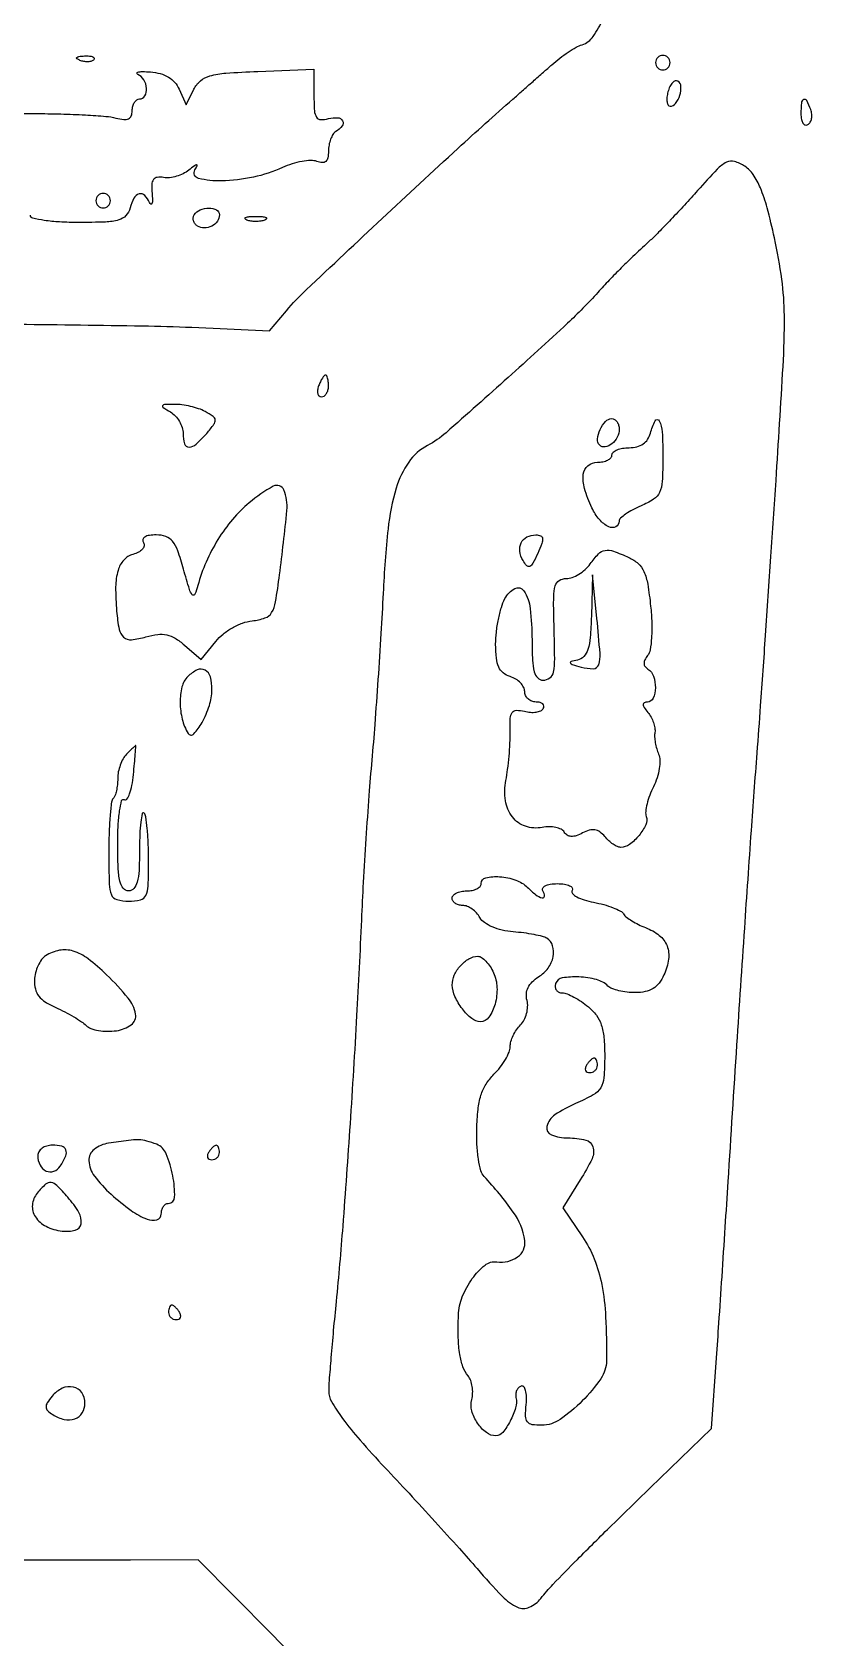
# Model space of a CAD drawing. Extents: x 0 to 5034, y 0 to 2560.
# Drawn here: x 2808.2 to 2915.5, y 747.2 to 968.2 of the extents above; entities that cross this region are included whole.
import ezdxf

# ---------------------------------------------------------------- set-up
doc = ezdxf.new("R2010")
doc.units = 0

msp = doc.modelspace()

# ---------------------------------------------------------------- linework, layer by layer
for points in [[(2810, 979.433397, -0.000078), (2786.22375, 979.683837, -0.000063), (2760.66875, 979.96021, -0.000063), (2737.067284, 980.221418, -0.000163)], [(2806.370519, 928.001939, -0.00071), (2823.364667, 927.778353, -0.007755), (2830.196737, 927.572747), (2840.893474, 927.084689), (2843.225386, 929.856009, -0.028704), (2845.951614, 932.742232, -0.001172), (2856.381753, 942.540298, -0.00228), (2866.801453, 952.194026, -0.006014), (2874.377499, 958.983132, 0.000723), (2875.659968, 960.108148, 0.000469), (2877.139406, 961.412207, 0.000472), (2878.581394, 962.688086, 0.000897), (2879.738992, 963.717999, -0.018895), (2880.812441, 964.605947, -0.017196), (2881.983384, 965.440003, -0.017503), (2883.081863, 966.112792, -0.051848), (2883.891314, 966.465504, 0.164983), (2885.420005, 967.590317, 0.057044), (2886.740763, 970.034259, 0.064707)], [(2803.504999, 957.035616, 0.00404), (2808.627555, 956.986345, -0.006166), (2812.189485, 956.936932, -0.007295), (2815.554657, 956.799577, -0.006455), (2818.386704, 956.605867, -0.045189), (2819.75, 956.369714, 0.035681), (2820.826446, 956.162127, 0.136451), (2821.4953, 956.26462, 0.199763), (2821.869475, 956.663717, 0.089952), (2822, 957.383369, -0.059962), (2822.074408, 958.001601, -0.078763), (2822.29375, 958.525115, -0.096976), (2822.618586, 958.875687, -0.158851), (2823, 959, 0.26654), (2823.733142, 959.420712, 0.151797), (2823.970737, 960.446691, 0.116607), (2823.594553, 961.637889, 0.155553), (2822.75, 962.384781, -0.288506), (2822.630114, 962.562461, -0.369108), (2822.748437, 962.710169, -0.051701), (2823.419565, 962.767294, -0.013546), (2824.5, 962.718114, -0.04771), (2825.865179, 962.486688, -0.069982), (2826.983796, 962.009774, -0.077524), (2827.844756, 961.288295, -0.076365), (2828.45036, 960.335394), (2829.40072, 958.170788), (2830.476455, 960.335394, -0.10396), (2831.39288, 961.495954, -0.106141), (2832.6926, 962.178789, -0.050766), (2834.881964, 962.556417, -0.007891), (2839.276095, 962.792064), (2847, 963.084129), (2847, 959.425433, 0.01558), (2847.063694, 957.381826, 0.127039), (2847.350923, 956.500466, 0.248184), (2847.934669, 956.168948, 0.071555), (2849, 956.289749, -0.075354), (2850.261446, 956.423143, -0.259661), (2850.936678, 956.006205, -0.303245), (2850.879247, 955.283828, -0.087478), (2850, 954.5, 0.115839), (2849.616256, 954.117156, 0.049308), (2849.29375, 953.461922, 0.045225), (2849.07403, 952.663246, 0.044548), (2849, 951.833994, -0.046001), (2848.915069, 950.912806, -0.164533), (2848.630294, 950.403717, -0.203829), (2848.140369, 950.234544, -0.074322), (2847.408767, 950.396636, 0.101594), (2846.581624, 950.533444, 0.034007), (2845.357071, 950.402452, 0.032208), (2843.984933, 950.068197, 0.031648), (2842.658767, 949.55898, -0.05492), (2838.68087, 948.240024, -0.04622), (2834.270468, 947.716895, -0.067999), (2831.122808, 948.064866, -0.503539), (2830.632941, 949.25, 0.023341), (2830.934646, 949.809803, 0.575405), (2830.854563, 949.92771, 0.146473), (2830.567446, 949.819314, 0.00728), (2829.766147, 949.189127, -0.057474), (2829.012708, 948.710262, -0.042174), (2828.087742, 948.354641, -0.042892), (2827.140856, 948.165637, -0.070135), (2826.324189, 948.189127, 0.07281), (2825.447524, 948.209672, 0.207348), (2824.932124, 947.907113, 0.148093), (2824.695783, 947.232579, 0.033143), (2824.724508, 946, -0.015037), (2824.777761, 945.105923, -0.072633), (2824.719201, 944.601562, -0.497985), (2824.575075, 944.54297, -0.154488), (2824.391174, 944.75, 0.092175), (2823.719597, 945.724138, 0.270354), (2822.960617, 945.92223, 0.203632), (2822.24037, 945.346257, 0.059745), (2821.710251, 944, -0.124785), (2821.130512, 942.948973, -0.136967), (2820.138053, 942.345661, -0.059914), (2818.331129, 942.064656, -0.008649), (2814.59362, 942, -0.013609), (2812.015787, 942.070177, -0.024025), (2809.898405, 942.287915, -0.021656), (2808.316018, 942.598512, -0.346348), (2808, 943, 0.331309)], [(2844.973579, 743.827195, 0.003905), (2841.067807, 747.833485), (2831.059995, 757.939749), (2821.779997, 757.895782, -0.001872), (2803.66588, 757.877792, -0.000389), (2771.848122, 757.990098, -0.000407), (2739.868733, 758.153879, -0.001576), (2720.042856, 758.334051), (2699.585712, 758.584457), (2694.926028, 754.021815, -0.005453), (2692.823216, 752.007243, -0.003526), (2690.34757, 749.719314, -0.003544), (2687.896345, 747.517399, -0.006691), (2685.883172, 745.782116, 0.0036)]]:
    msp.add_lwpolyline(points, format="xyb")
for points in [[(2816.729167, 964.395833, -0.126455), (2816.402231, 964.202593, -0.060344), (2815.916927, 964.123424, -0.05415), (2815.359369, 964.160852, -0.051402), (2814.8125, 964.316886, -0.054073), (2814.395823, 964.538436, -0.470617), (2814.37858, 964.720685, -0.168741), (2814.670344, 964.862007, -0.018894), (2815.416667, 964.921053, -0.028489), (2816.112848, 964.910055, -0.077125), (2816.592839, 964.799335, -0.208169), (2816.77538, 964.614691, -0.296942)], [(2894, 964, 0.099038), (2894.076342, 963.618362, 0.097945), (2894.29375, 963.29375, 0.097945), (2894.618362, 963.076342, 0.099038), (2895, 963, 0.099038), (2895.381638, 963.076342, 0.097945), (2895.70625, 963.29375, 0.097945), (2895.923658, 963.618362, 0.099038), (2896, 964, 0.099038), (2895.923658, 964.381638, 0.097945), (2895.70625, 964.70625, 0.097945), (2895.381638, 964.923658, 0.099038), (2895, 965, 0.099038), (2894.618362, 964.923658, 0.097945), (2894.29375, 964.70625, 0.097945), (2894.076342, 964.381638, 0.099038)], [(2895.70731, 959.988753, 0.036115), (2895.565788, 959.226527, 0.062812), (2895.574831, 958.584196, 0.095176), (2895.722, 958.15358, 0.269156), (2895.986631, 958, 0.234528), (2896.762346, 958.385032, 0.086621), (2897.338024, 959.500246, 0.087903), (2897.496954, 960.731569, 0.247429), (2897.070016, 961.456728, 0.228144), (2896.708014, 961.494865, 0.120306), (2896.322134, 961.240331, 0.078506), (2895.967788, 960.712859, 0.044796)], [(2914, 956.940983, 0.045552), (2914.068264, 956.193244, 0.099152), (2914.280921, 955.660421, 0.177225), (2914.594852, 955.42542, 0.214542), (2914.956326, 955.473008, 0.126981), (2915.279146, 955.809536, 0.081026), (2915.466258, 956.321649, 0.072258), (2915.493102, 956.926665, 0.066719), (2915.349337, 957.532025, 0.027681), (2914.794126, 958.769457, 0.395517), (2914.377209, 958.917133, 0.275668), (2914.063011, 958.476999, 0.020503)], [(2899.782769, 946.394957, -0.004133), (2897.979717, 944.405204, -0.003866), (2896.103802, 942.400449, -0.003851), (2894.41106, 940.646505, -0.013189), (2893.272727, 939.544743, 0.00405), (2891.125977, 937.541638, 0.005922), (2889.271446, 935.740686, 0.006533), (2887.613256, 934.048135, 0.00732), (2886.062554, 932.375, -0.022402), (2881.87426, 928.120835, -0.004094), (2873.716758, 920.669069, -0.002361), (2865.179471, 913.070216, -0.060061), (2862.616944, 911.307281, 0.121521), (2860.043559, 909.029762, 0.078371), (2858.310264, 905.423501, 0.0472), (2857.193067, 899.834277, 0.013415), (2856.51856, 890.990926, -0.002765), (2856.214114, 885.443663, -0.001837), (2855.806383, 879.084834, -0.001849), (2855.365052, 872.91481, -0.003611), (2854.959512, 868, 0.003965), (2854.562913, 863.151654, 0.002173), (2854.149979, 857.20625, 0.002166), (2853.783078, 851.16572, 0.003456), (2853.527571, 846, -0.003493), (2852.875366, 832.83388, -0.00242), (2851.961792, 817.95482, -0.002422), (2850.960209, 803.872956, -0.005889), (2850.048928, 793.5, 0.001867), (2849.665153, 789.50085, 0.002276), (2849.336986, 785.755044, 0.001908), (2849.087372, 782.602679, 0.016026), (2849.0258, 781.176746, 0.13615), (2849.414515, 779.712765, 0.025775), (2850.947102, 777.382214, 0.021573), (2853.338834, 774.402588, 0.009436), (2856.75, 770.654656, -0.002548), (2860.079307, 767.096392, -0.001963), (2863.676472, 763.181654, -0.001984), (2867.00935, 759.496564, -0.00474), (2869.446501, 756.72791, 0.013542), (2872.935998, 752.901723, 0.092036), (2875.008051, 751.420118, 0.216861), (2876.626694, 751.403793, 0.121871), (2878.210573, 752.631956, -0.0241), (2879.882659, 754.550477, -0.004171), (2883.247197, 757.996707, -0.003572), (2887.976596, 762.693206, -0.001379), (2894.599676, 769.141226), (2901.699352, 776.015198), (2902.385611, 785.757599, 0.000754), (2902.712838, 790.505122, 0.000316), (2903.139704, 796.897545, 0.000313), (2903.587679, 803.735389, 0.000406), (2903.989053, 810, -0.000412), (2905.195405, 828.825171, -0.000663), (2906.258222, 844.869691, -0.000777), (2907.186948, 858.303104, -0.001521), (2907.975907, 869, 0.001435), (2908.454047, 875.467526, 0.000448), (2909.134749, 885.171875, 0.000448), (2909.875596, 896.011863, 0.000494), (2910.572542, 906.5, 0.001853), (2911.541241, 922.190878, 0.016122), (2911.72089, 929.176796, 0.03193), (2911.368005, 934.183253, 0.020874), (2910.354491, 939.883968, 0.010796), (2909.346955, 944.013971, 0.032787), (2908.420447, 946.750801, 0.049555), (2907.441056, 948.582544, 0.099448), (2906.282769, 949.734183, 0.074487), (2904.866917, 950.3931, 0.192694), (2903.765509, 950.289432, 0.084397), (2902.477847, 949.324765, 0.007872)], [(2817, 945, 0.099038), (2817.076342, 944.618362, 0.097945), (2817.29375, 944.29375, 0.097945), (2817.618362, 944.076342, 0.099038), (2818, 944, 0.099038), (2818.381638, 944.076342, 0.097945), (2818.70625, 944.29375, 0.097945), (2818.923658, 944.618362, 0.099038), (2819, 945, 0.099038), (2818.923658, 945.381638, 0.097945), (2818.70625, 945.70625, 0.097945), (2818.381638, 945.923658, 0.099038), (2818, 946, 0.099038), (2817.618362, 945.923658, 0.097945), (2817.29375, 945.70625, 0.097945), (2817.076342, 945.381638, 0.099038)], [(2834, 943.059017, -0.156409), (2833.715504, 942.171804, -0.11951), (2832.93936, 941.501581, -0.116119), (2831.922836, 941.249368, -0.142343), (2830.983688, 941.510081, -0.090427), (2830.639411, 941.820631, -0.095498), (2830.434921, 942.22714, -0.099685), (2830.401101, 942.665803, -0.108373), (2830.542705, 943.069098, -0.159216), (2831.337303, 943.740337, -0.09745), (2832.552855, 943.975841, -0.119333), (2833.598328, 943.719488, -0.280205)], [(2840.25, 942.337719, -0.057986), (2839.679992, 942.181385, -0.037979), (2839, 942.12966, -0.037979), (2838.320008, 942.181385, -0.057986), (2837.75, 942.337719, -0.174857), (2837.540618, 942.525001, -0.447206), (2837.601562, 942.693942, -0.078554), (2838.10856, 942.810911, -0.017491), (2839, 942.842105, -0.017491), (2839.89144, 942.810911, -0.078554), (2840.398438, 942.693942, -0.447206), (2840.459382, 942.525001, -0.174857)], [(2847.638374, 919.5, 0.055937), (2847.488865, 918.925634, 0.100118), (2847.516384, 918.440625, 0.147206), (2847.710807, 918.122486, 0.184534), (2848.031385, 918, 0.152681), (2848.400789, 918.115494, 0.098158), (2848.715469, 918.440625, 0.08088), (2848.92777, 918.926468, 0.062722), (2849, 919.5, 0.024748), (2848.971531, 920.074824, 0.039339), (2848.884553, 920.559375, 0.046727), (2848.758929, 920.903916, 0.289661), (2848.606989, 921, 0.222225), (2848.420671, 920.912889, 0.030693), (2848.160341, 920.559375, 0.030395), (2847.887494, 920.074558, 0.02136)], [(2827.25, 915.919901, -0.0733), (2827.919441, 915.385436, -0.054601), (2828.485938, 914.62713, -0.055025), (2828.870513, 913.771895, -0.07832), (2829, 912.95031, 0.072065), (2829.203124, 911.548307, 0.334724), (2829.820177, 911.091723, 0.185501), (2830.800332, 911.478446, 0.030025), (2832.250389, 912.979464, 0.01635), (2833.243288, 914.218912, 0.180229), (2833.419809, 914.819034, 0.228651), (2833.138115, 915.310875, 0.027431), (2832.038371, 915.979464, 0.041254), (2831.140559, 916.368545, 0.024043), (2830.011382, 916.691285, 0.02392), (2828.841423, 916.907191, 0.036964), (2827.815741, 916.969591, 0.006935), (2826.43395, 916.932274, 0.264844), (2826.180302, 916.773719, 0.392408), (2826.241989, 916.535672, 0.010484)], [(2889, 913.559017, -0.119467), (2888.733481, 912.459491, -0.102648), (2887.983357, 911.532249, -0.130219), (2887.067091, 911.115307, -0.242984), (2886.30993, 911.356736, -0.230479), (2886.019605, 912.197884, -0.076784), (2886.381846, 913.486858, -0.075769), (2887.122972, 914.621817, -0.213422), (2887.968615, 915, -0.138501), (2888.361922, 914.888923, -0.100101), (2888.697031, 914.576711, -0.085761), (2888.922668, 914.109745, -0.069866)], [(2895, 909.62132, -0.012675), (2894.917349, 906.361493, -0.093954), (2894.552803, 904.859182, -0.144969), (2893.721686, 903.898756, -0.044234), (2892, 903, 0.023358), (2890.851056, 902.459931, 0.032352), (2889.88125, 901.864273, 0.033695), (2889.180943, 901.29466, 0.208074), (2889, 900.87868, -0.284263), (2888.531819, 900.121724, -0.233258), (2887.56379, 900.117228, -0.102953), (2886.269393, 901.119449, -0.0681), (2885.25, 902.707167, -0.035309), (2884.227243, 905.390224, -0.103422), (2884.055222, 907.351446, -0.192017), (2884.695359, 908.528687, -0.175092), (2886, 909, 0.048028), (2886.765418, 909.073693, 0.068025), (2887.4125, 909.29375, 0.088204), (2887.848523, 909.618118, 0.191087), (2888, 910, -0.218879), (2888.17594, 910.382658, -0.07806), (2888.700115, 910.70625, -0.059352), (2889.470781, 910.926775, -0.040055), (2890.383369, 911, 0.061532), (2891.436755, 911.130127, 0.089464), (2892.288023, 911.514648, 0.096222), (2892.908647, 912.14677, 0.082332), (2893.289749, 913, -0.053667), (2893.942455, 914.718361, -0.614057), (2894.498927, 914.7179, -0.104876), (2894.910195, 913.169401, -0.012653)], [(2838.089973, 903.422254, 0.042975), (2835.802725, 901.13498, 0.036143), (2833.790721, 898.359407, 0.035545), (2832.166915, 895.270048, 0.037904), (2831.037142, 892.046486, -0.034226), (2830.620378, 890.828753, -0.553056), (2830.268121, 890.771093, -0.108294), (2829.871775, 891.484811, -0.004546), (2829.058793, 894.290012, 0.016688), (2828.255997, 896.827905, 0.083287), (2827.53487, 898.129522, 0.141161), (2826.626214, 898.775767, 0.084637), (2825.311022, 899, 0.035571), (2824.354648, 898.931875, 0.100471), (2823.726865, 898.708042, 0.201302), (2823.472629, 898.359888, 0.199333), (2823.541599, 897.932692, -0.189716), (2823.622842, 897.482644, -0.133697), (2823.391072, 897.017417, -0.092644), (2822.857157, 896.604735, -0.054424), (2822.100616, 896.316061, 0.14767), (2820.835439, 895.542114, 0.112627), (2820.046761, 894.112971, 0.068567), (2819.721214, 891.852561, 0.022773), (2819.85344, 888.5, 0.025893), (2820.196935, 886.003512, 0.167548), (2820.819728, 884.917093, 0.209392), (2821.894802, 884.578109, 0.043008), (2823.893095, 884.96934, -0.037575), (2825.505995, 885.303325, -0.084965), (2826.747935, 885.253059, -0.086438), (2827.889196, 884.794018, -0.039917), (2829.181938, 883.842206), (2831.472877, 881.855285), (2833.486438, 884.349335, -0.05424), (2834.48944, 885.347972, -0.040551), (2835.7833, 886.221395, -0.040948), (2837.182488, 886.864576, -0.060078), (2838.5, 887.171692, 0.05484), (2840.265757, 887.563903, 0.178222), (2841.182684, 888.306725, 0.093365), (2841.721179, 889.777448, 0.009326), (2842.269104, 893.5, 0.006986), (2843.280775, 902.373824, 0.125193), (2842.856728, 905.188205, 0.445763), (2841.39499, 905.694626, 0.04863)], [(2877.795727, 896.451015, -0.015206), (2877.128726, 895.097747, -0.158404), (2876.68878, 894.672636, -0.33396), (2876.269776, 894.753468, -0.056406), (2875.763043, 895.458934, -0.094839), (2875.327398, 896.768741, -0.150249), (2875.521629, 897.926018, -0.162845), (2876.311314, 898.712535, -0.115644), (2877.537578, 899, -0.10008), (2878.188501, 898.868393, -0.274303), (2878.456552, 898.505628, -0.116817), (2878.364784, 897.812588, -0.015826)], [(2890.323525, 895.898454, -0.07772), (2891.590073, 895.063839, -0.103609), (2892.395782, 893.950707, -0.064461), (2892.915874, 892.216142, -0.014931), (2893.319859, 889.189805, -0.017445), (2893.474969, 886.910916, -0.023641), (2893.445673, 884.848055, -0.023687), (2893.263818, 883.183797, -0.13494), (2892.900723, 882.380379, 0.054672), (2892.525448, 881.811924, 0.126076), (2892.412803, 881.31617, 0.153513), (2892.55954, 880.890619, 0.095419), (2892.951442, 880.530011, -0.17608), (2893.726512, 879.548953, -0.084288), (2893.97282, 877.939606, -0.098466), (2893.665832, 876.517518, -0.298927), (2892.877555, 876, 0.101716), (2892.442585, 875.910588, 0.311527), (2892.290595, 875.668874, 0.139619), (2892.429158, 875.250901, 0.023796), (2892.938429, 874.574189, -0.048253), (2893.375085, 873.930825, -0.040639), (2893.709936, 873.178229, -0.042439), (2893.901891, 872.434442, -0.083025), (2893.903154, 871.824189, 0.05616), (2893.870956, 871.198315, 0.027247), (2893.963232, 870.401431, 0.026618), (2894.151134, 869.572781, 0.034561), (2894.414635, 868.840257, -0.101039), (2894.596247, 868.000566, -0.041782), (2894.512346, 866.83574, -0.038925), (2894.208091, 865.554951, -0.039227), (2893.709559, 864.340257, 0.02735), (2893.192904, 863.161812, 0.030025), (2892.826162, 861.969761, 0.031422), (2892.640651, 860.924266, 0.114433), (2892.717563, 860.258929, -0.198277), (2892.661754, 859.109535, -0.062886), (2891.723473, 857.63141, -0.062094), (2890.415268, 856.399028, -0.159209), (2889.193873, 856, -0.111357), (2888.744615, 856.101313, -0.038335), (2888.16309, 856.434452, -0.035838), (2887.557175, 856.913024, -0.034493), (2887.01744, 857.478987, 0.062735), (2886.34115, 858.112519, 0.117143), (2885.652171, 858.399147, 0.110963), (2884.88178, 858.352864, 0.052641), (2883.955683, 857.976282, -0.040631), (2883.097813, 857.603243, -0.09397), (2882.405067, 857.504509, -0.128184), (2881.860618, 857.673401, -0.115877), (2881.443471, 858.091465, 0.142482), (2881.013557, 858.479439, 0.060414), (2880.272143, 858.733742, 0.052991), (2879.360067, 858.828811, 0.046749), (2878.407925, 858.737648, -0.129479), (2876.097851, 858.896464, -0.147783), (2874.299459, 860.179287, -0.127905), (2873.344618, 862.416968, -0.085925), (2873.407596, 865.210553, 0.016887), (2873.650595, 866.714431, 0.009933), (2873.844343, 868.525737, 0.00993), (2873.966167, 870.345739, 0.016688), (2873.987002, 871.877061, -0.017343), (2874.015053, 873.757722, -0.140087), (2874.290346, 874.566817, -0.248254), (2874.868356, 874.866123, -0.061806), (2875.959121, 874.720941, 0.045314), (2876.780619, 874.583971, 0.054347), (2877.563589, 874.610555, 0.063397), (2878.196159, 874.785046, 0.156624), (2878.558021, 875.09388, 0.159385), (2878.641142, 875.437314, 0.191145), (2878.495569, 875.733827, 0.126121), (2878.115829, 875.934315, 0.05878), (2877.559017, 876, -0.090731), (2876.96383, 876.1089, -0.095599), (2876.457961, 876.42083, -0.099634), (2876.119472, 876.886041, -0.108017), (2876, 877.432612, 0.122947), (2875.851427, 878.027698, 0.069989), (2875.4125, 878.63086, 0.063046), (2874.764714, 879.150468, 0.06077), (2874, 879.5, -0.09216), (2873.035477, 880.01587, -0.11899), (2872.422509, 880.807311, -0.080883), (2872.095386, 882.033475, -0.02483), (2872, 883.953081, -0.028458), (2872.093557, 885.595504, -0.021741), (2872.375542, 887.373617, -0.022175), (2872.787458, 889.020478, -0.047321), (2873.278441, 890.235583, -0.149861), (2874.63181, 891.614394, -0.390469), (2875.86605, 891.302757, -0.116577), (2876.752606, 888.849993, -0.028691), (2877, 884.542206, 0.011978), (2877.066418, 881.769983, 0.054155), (2877.317663, 880.173701, 0.117912), (2877.783788, 879.318551, 0.212358), (2878.5, 879, 0.15934), (2879.463512, 879.315052, 0.191694), (2879.966254, 880.117016, 0.04881), (2880.118686, 881.935641, 0.003155), (2880.011165, 887.25, -0.0091), (2879.984146, 890.489757, -0.069406), (2880.209043, 891.993589, -0.180707), (2880.756412, 892.721758, -0.143128), (2881.708506, 893, 0.088542), (2882.521977, 893.145191, 0.048228), (2883.438497, 893.5875, 0.046031), (2884.311577, 894.234844, 0.05412), (2885, 895, -0.034564), (2886.157501, 896.392156, -0.161605), (2887.066143, 896.874058, -0.13003), (2888.194287, 896.77064, -0.019378)], [(2885.168108, 887.823324, -0.012411), (2885.008137, 884.88695, -0.057119), (2884.681213, 883.217319, -0.113662), (2884.119268, 882.266589, -0.152586), (2883.25, 881.782884, 0.017818), (2882.365274, 881.565833, 0.472548), (2882.279764, 881.369999, 0.203103), (2882.534105, 881.156275, 0.007719), (2883.749004, 880.80344, 0.070154), (2885.427758, 880.588859, 0.321048), (2886.175013, 881.138574, 0.098405), (2886.358975, 882.676397, 0.005498), (2885.932838, 887.5), (2885.336215, 893.5)], [(2829.64764, 879.504783, 0.13707), (2828.847016, 878.083339, 0.061711), (2828.594405, 875.93874, 0.058593), (2828.880156, 873.628602, 0.078524), (2829.694697, 871.684973, 0.492597), (2830.471065, 871.605659, 0.064748), (2831.606013, 873.169244, 0.047524), (2832.608302, 875.516406, 0.073239), (2832.964565, 877.690983, 0.067495), (2832.754115, 879.456908, 0.207136), (2832.029719, 880.386642, 0.239816), (2830.946404, 880.418788, 0.086293)], [(2821.2, 868.8, 0.071265), (2820.739983, 868.186141, 0.038835), (2820.3525, 867.325833, 0.037761), (2820.088312, 866.371511, 0.048684), (2820, 865.466667, -0.026087), (2819.955021, 864.605163, -0.028701), (2819.820486, 863.780486, -0.029834), (2819.624894, 863.097073, -0.112217), (2819.388889, 862.722222, 0.169405), (2819.146309, 862.219754, 0.007846), (2818.957292, 860.306181, 0.012266), (2818.822153, 857.988292, 0.008427), (2818.777778, 855.355556, 0.005643), (2818.827771, 850.925715, 0.090812), (2819.129032, 849.467259, 0.237625), (2819.88243, 848.807307, 0.06328), (2821.513889, 848.6, 0.055171), (2823.134577, 848.779376, 0.230358), (2823.880866, 849.374619, 0.103927), (2824.194004, 850.667701, 0.00762), (2824.25, 854.341667, 0.010125), (2824.204535, 856.586722, 0.01434), (2824.066406, 858.580312, 0.010367), (2823.871879, 860.212983, 0.162938), (2823.625, 860.708333, 0.592548), (2823.381234, 860.637063, 0.023296), (2823.183594, 859.485156, 0.020464), (2823.04422, 857.797868, 0.010373), (2823, 855.666667, -0.011576), (2822.93415, 852.822787, -0.053167), (2822.683824, 851.194444, -0.116723), (2822.218139, 850.323823, -0.215034), (2821.5, 850, -0.233171), (2820.7695, 850.360249, -0.10783), (2820.307173, 851.343169, -0.046945), (2820.062445, 853.200561, -0.009296), (2820, 856.559017, -0.012856), (2820.063716, 859.036697, -0.024155), (2820.263037, 861.028863, -0.025985), (2820.545781, 862.423834, -0.505588), (2820.895496, 862.564587, 0.395831), (2821.266249, 862.639836, 0.065475), (2821.639838, 863.347079, 0.042764), (2821.961985, 864.512268, 0.0223), (2822.171922, 866.00557, 0.001777), (2822.312501, 867.53726, 0.002971), (2822.418503, 868.826636, 0.000357), (2822.504799, 869.969425, 0.436253), (2822.476426, 870, 0.189595), (2822.425314, 869.979896, 0.001265), (2822.06995, 869.6475, 0.004734), (2821.665516, 869.260003, 0.002979)], [(2876.357143, 850.5, 0.030939), (2877.519699, 849.473056, 0.108536), (2878.415989, 849.045109, 0.495654), (2878.716298, 849.29352, 0.128944), (2878.5, 850, -0.259199), (2878.482113, 850.385721, -0.162984), (2878.809017, 850.713525, -0.081563), (2879.511996, 850.931662, -0.034543), (2880.5, 851, -0.034892), (2881.463318, 850.932694, -0.074575), (2882.176612, 850.721092, -0.143894), (2882.529736, 850.409444, -0.286325), (2882.531227, 850.050526, 0.338435), (2882.572254, 849.637873, 0.079884), (2883.156328, 849.184943, 0.051189), (2884.167907, 848.759776, 0.027544), (2885.483255, 848.437163, -0.021073), (2886.881076, 848.113432, -0.025722), (2888.154723, 847.689723, -0.025643), (2889.166696, 847.233104, -0.136357), (2889.608184, 846.824954, 0.090471), (2889.992875, 846.398558, 0.025182), (2890.735481, 845.883981, 0.024544), (2891.650132, 845.376513, 0.023539), (2892.622765, 844.953325, -0.078155), (2894.504952, 843.877372, -0.132053), (2895.572832, 842.421649, -0.128428), (2895.783456, 840.59599, -0.071856), (2895.152898, 838.43623, -0.057269), (2894.477988, 837.315242, -0.090164), (2893.646518, 836.564224, -0.087604), (2892.585605, 836.140482, -0.051354), (2891.221439, 836, -0.029264), (2890.07164, 836.067353, -0.030194), (2888.949735, 836.268484, -0.031674), (2888.005336, 836.561747, -0.100755), (2887.45, 836.913989, 0.128892), (2885.888649, 837.786751, 0.051716), (2883.450645, 838.155219, 0.052013), (2881.166224, 838.02424, 0.27811), (2880.253918, 837.25, 0.103083), (2880.196565, 836.770842, 0.133774), (2880.348547, 836.357415, 0.132596), (2880.690607, 836.075736, 0.100409), (2881.166667, 835.966731, -0.089636), (2881.829871, 835.829708, -0.026818), (2882.769271, 835.391859, -0.025947), (2883.790674, 834.77729, -0.025437), (2884.75, 834.056438, -0.060365), (2885.856315, 832.880601, -0.078097), (2886.537434, 831.567433, -0.059559), (2886.893353, 829.843767, -0.021166), (2887, 827.325607, -0.016989), (2886.89692, 824.292802, -0.120023), (2886.45472, 822.897238, -0.13245), (2885.437229, 821.926918, -0.022374), (2883, 820.738872, 0.045617), (2880.138968, 819.175907, 0.19226), (2879.05608, 817.592195, 0.369447), (2879.672636, 816.430471, 0.094047), (2881.940983, 816, -0.057451), (2884.394023, 815.717205, -0.269552), (2885.386966, 814.780726, -0.186039), (2885.255737, 813.139866, -0.028863), (2883.648928, 810.235916), (2881.225801, 806.397436), (2883.946938, 802.406695, -0.055496), (2885.566011, 799.353408, -0.046376), (2886.594721, 795.829187, -0.035496), (2887.133923, 791.370847, -0.015134), (2887.248951, 785.358674, -0.148697), (2886.460841, 782.86723, -0.045898), (2883.9168, 779.805621, -0.045926), (2880.853394, 777.256881, -0.146777), (2878.34907, 776.452776, -0.042287), (2877.023947, 776.539441, -0.196022), (2876.377803, 776.924101, -0.162186), (2876.115018, 777.703679, -0.027022), (2876.195903, 779.304646, 0.030721), (2876.2431, 780.399291, 0.061547), (2876.121401, 781.254999, 0.107874), (2875.86203, 781.754266, 0.314062), (2875.506787, 781.85187, 0.114758), (2875.149312, 781.623247, 0.088755), (2874.888887, 781.239498, 0.082328), (2874.764215, 780.761051, 0.079252), (2874.798025, 780.261314, -0.13101), (2874.749902, 778.879411, -0.047045), (2873.996135, 777.042363, -0.04585), (2872.964734, 775.450884, -0.229965), (2872.036245, 775, -0.165882), (2870.720093, 775.449007, -0.081352), (2869.497178, 776.759324, -0.078715), (2868.721376, 778.444434, -0.133314), (2868.707044, 779.987735, 0.055211), (2868.833922, 780.853779, 0.046143), (2868.780896, 781.782044, 0.048153), (2868.568076, 782.631398, 0.086461), (2868.215599, 783.255326, -0.084467), (2867.500798, 784.508989, -0.047903), (2867.060673, 786.204824, -0.034674), (2866.85745, 788.48535, -0.014182), (2866.884846, 791.59699, -0.084421), (2867.413275, 794.130742, -0.0625), (2868.785112, 796.648508, -0.068151), (2870.535621, 798.490936, -0.205273), (2872.171041, 798.943486, 0.186102), (2875.024087, 799.620652, 0.287299), (2876.003807, 801.873335, 0.116682), (2874.426489, 805.804087, 0.037503), (2870.404494, 810.688258, -0.129301), (2869.97063, 811.469968, -0.024081), (2869.639476, 813.092273, -0.024368), (2869.43136, 815.07694, -0.020139), (2869.398434, 817.203521, -0.02015), (2869.575225, 819.915922, -0.04953), (2869.980087, 821.869378, -0.063349), (2870.682076, 823.400559, -0.057313), (2871.765263, 824.765263, 0.031691), (2872.62048, 825.736349, 0.031954), (2873.343546, 826.805153, 0.033697), (2873.848066, 827.81447, 0.099367), (2874, 828.571429, -0.071826), (2874.101671, 829.275539, -0.038791), (2874.414476, 830.095726, -0.037677), (2874.870936, 830.898125, -0.048254), (2875.410981, 831.553838, 0.076239), (2875.91307, 832.237838, 0.054744), (2876.257869, 833.122478, 0.054645), (2876.402971, 834.0629, 0.075061), (2876.312627, 834.912513, -0.08436), (2876.231719, 835.835283, -0.093496), (2876.467934, 836.697786, -0.084422), (2877.029675, 837.480971, -0.05553), (2877.901647, 838.17065, 0.094847), (2879.211436, 839.38444, 0.106577), (2879.913907, 840.949307, 0.129383), (2879.842798, 842.437448, 0.17994), (2879.031167, 843.480738, 0.07708), (2878.440255, 843.730375, 0.014042), (2877.276366, 843.987931, 0.014814), (2875.884187, 844.212705, 0.012965), (2874.417863, 844.366525, -0.036503), (2872.897048, 844.59881, -0.044981), (2871.533086, 845.042413, -0.051257), (2870.461345, 845.637358, -0.113332), (2869.837006, 846.326771, 0.059593), (2869.371134, 846.966733, 0.052814), (2868.749655, 847.508489, 0.055857), (2868.074227, 847.877339, 0.097367), (2867.45031, 848, -0.067183), (2866.895928, 848.074828, -0.084027), (2866.426029, 848.29375, -0.099542), (2866.111783, 848.618658, -0.143546), (2866, 849, -0.191087), (2866.151477, 849.381882, -0.088204), (2866.5875, 849.70625, -0.068025), (2867.234582, 849.926307, -0.048028), (2868, 850, 0.048028), (2868.765418, 850.073693, 0.068025), (2869.4125, 850.29375, 0.088204), (2869.848523, 850.618118, 0.191087), (2870, 851, -0.348216), (2870.646388, 851.815601, -0.077391), (2872.548589, 851.960416, -0.064254), (2874.773251, 851.49363, -0.113039)], [(2810.080183, 841.070718, 0.09625), (2809.528222, 840.550087, 0.048512), (2809.046052, 839.719063, 0.04569), (2808.699543, 838.731584, 0.050647), (2808.55352, 837.731283, 0.071302), (2808.674631, 836.507165, 0.104737), (2809.143125, 835.536546, 0.087248), (2810.039194, 834.721086, 0.037319), (2811.473337, 833.956727, -0.015595), (2812.717259, 833.361569, -0.014525), (2813.952038, 832.67655, -0.014682), (2815.013265, 832.003935, -0.04674), (2815.66126, 831.471643, 0.111016), (2816.317759, 831.06008, 0.042645), (2817.36607, 830.788375, 0.039573), (2818.596014, 830.678295, 0.038991), (2819.834164, 830.762353, 0.120749), (2821.875241, 831.591968, 0.287179), (2822.465451, 833.048093, 0.130719), (2821.441609, 835.256129, 0.026481), (2818.480592, 838.453143, 0.029885), (2815.922322, 840.656513, 0.087519), (2813.862209, 841.720295, 0.123268), (2811.992449, 841.82655, 0.094216)], [(2871.704087, 838.75, -0.098796), (2872.181509, 836.716073, -0.074088), (2871.918523, 834.425319, -0.086349), (2871.081795, 832.622238, -0.245789), (2869.892467, 832, -0.174006), (2868.713478, 832.423114, -0.057303), (2867.415433, 833.769313, -0.056069), (2866.391737, 835.47443, -0.102394), (2866.031803, 837.05, -0.111553), (2866.305827, 838.390285, -0.075719), (2867.156213, 839.702494, -0.07781), (2868.328554, 840.668756, -0.134306), (2869.539485, 841, -0.150666), (2870.04893, 840.842923, -0.05169), (2870.645374, 840.339062, -0.04574), (2871.22771, 839.610991, -0.038948)], [(2884.5, 826, 0.082592), (2884.343488, 825.6179, 0.161196), (2884.3746, 825.29375, 0.182303), (2884.586039, 825.078288, 0.108972), (2884.940983, 825, 0.093332), (2885.345238, 825.076123, 0.09642), (2885.688914, 825.29375, 0.099167), (2885.918938, 825.618444, 0.105053), (2886, 826, 0.042167), (2885.967655, 826.382849, 0.061769), (2885.870461, 826.70625, 0.081139), (2885.727648, 826.92554, 0.210953), (2885.559017, 827, 0.151918), (2885.34829, 826.934461, 0.038439), (2885.066025, 826.70625, 0.035638), (2884.768994, 826.382774, 0.029505)], [(2818.75, 815.283746, 0.128559), (2816.75344, 814.425317, 0.243927), (2816.041924, 812.875988, 0.149852), (2816.811083, 810.73898, 0.049736), (2819.087495, 808.257714, 0.024127), (2821.832196, 806.034575, 0.064333), (2824.034363, 804.819894, 0.16069), (2825.393934, 804.742432, 0.33947), (2826, 805.532224, -0.063026), (2826.071022, 806.093424, -0.081105), (2826.279706, 806.568841, -0.098272), (2826.589054, 806.886975, -0.152027), (2826.952192, 807, 0.408405), (2827.836579, 807.866986, 0.053083), (2827.58563, 810.771182, 0.047685), (2826.683059, 813.822914, 0.206227), (2825.370668, 815.124301, 0.02776), (2823.99256, 815.579357, 0.059908), (2822.888741, 815.739135, 0.037823), (2821.497165, 815.66736, 0.005801)], [(2809, 813.559017, 0.119732), (2809.313409, 812.268987, 0.166413), (2810.165021, 811.452516, 0.199738), (2811.216588, 811.410174, 0.164496), (2812.096491, 812.121885, 0.036271), (2812.847402, 813.522607, 0.198442), (2812.870783, 814.363573, 0.250731), (2812.307829, 814.852821, 0.056091), (2811, 815, 0.070352), (2810.235643, 814.891917, 0.086062), (2809.5875, 814.576711, 0.100183), (2809.154167, 814.108519, 0.137622)], [(2832.5, 814, 0.082592), (2832.343488, 813.6179, 0.161196), (2832.3746, 813.29375, 0.182303), (2832.586039, 813.078288, 0.108972), (2832.940983, 813, 0.093332), (2833.345238, 813.076123, 0.09642), (2833.688914, 813.29375, 0.099167), (2833.918938, 813.618444, 0.105053), (2834, 814, 0.042167), (2833.967655, 814.382849, 0.061769), (2833.870461, 814.70625, 0.081139), (2833.727648, 814.92554, 0.210953), (2833.559017, 815, 0.151918), (2833.34829, 814.934461, 0.038439), (2833.066025, 814.70625, 0.035638), (2832.768994, 814.382774, 0.029505)], [(2808.930433, 808.416177, 0.152174), (2808.261084, 806.79101, 0.168471), (2808.67214, 805.147964, 0.133718), (2810.144763, 803.840707, 0.085518), (2812.350862, 803.183578, 0.09669), (2814.164137, 803.317824, 0.292434), (2814.957474, 804.195247, 0.178371), (2814.667226, 805.729921, 0.043653), (2813.132705, 807.84699, 0.016428), (2811.638547, 809.459558, 0.165489), (2810.829923, 809.862846, 0.224282), (2810.072465, 809.62302, 0.032556)], [(2827, 792, 0.105053), (2827.081062, 791.618444, 0.099167), (2827.311086, 791.29375, 0.09642), (2827.654762, 791.076123, 0.093332), (2828.059017, 791, 0.108972), (2828.413961, 791.078288, 0.182303), (2828.6254, 791.29375, 0.161196), (2828.656512, 791.6179, 0.082592), (2828.5, 792, 0.029505), (2828.231006, 792.382774, 0.035638), (2827.933975, 792.70625, 0.038439), (2827.65171, 792.934461, 0.151918), (2827.440983, 793, 0.210953), (2827.272352, 792.92554, 0.081139), (2827.129539, 792.70625, 0.061769), (2827.032345, 792.382849, 0.042167)], [(2810.972341, 780.466673, 0.028789), (2810.304034, 779.559944, 0.154658), (2810.142039, 778.976245, 0.193788), (2810.362594, 778.481026, 0.0495), (2811.064302, 777.925038, 0.088997), (2812.648145, 777.267304, 0.140224), (2814.107545, 777.358709, 0.16913), (2815.1178, 778.169449, 0.140778), (2815.5, 779.5, 0.15156), (2815.051164, 780.94671, 0.192006), (2813.897646, 781.718621, 0.163136), (2812.3697, 781.545106, 0.110844)]]:
    msp.add_lwpolyline(points, format="xyb", close=True)

doc.saveas('drawing.dxf')
